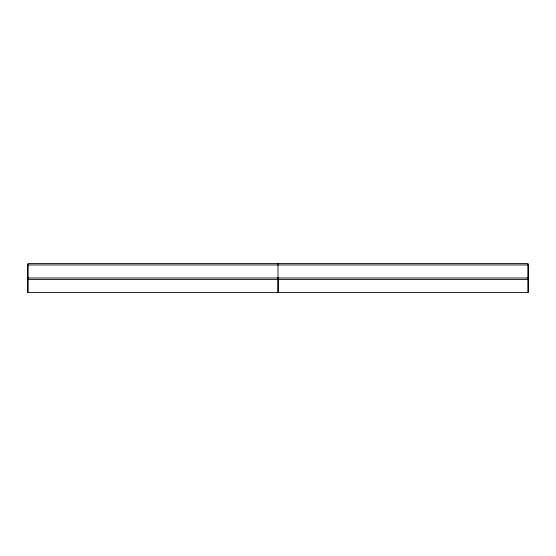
<?xml version="1.0" encoding="UTF-8"?>
<svg xmlns="http://www.w3.org/2000/svg" width="556" height="556" viewBox="0 0 556 556"><rect width="100%" height="100%" fill="white"/><g stroke="black" fill="none" stroke-linecap="round" stroke-linejoin="round"><path stroke-width="0.83" d="M27.939 264.948L528.061 264.948M27.939 277.993L528.179 277.993M27.939 279.446L528.179 279.446M528.2 264.955L528.2 292.498L27.8 292.498L27.8 264.955M528.061 292.491L528.061 263.502L27.939 263.502L27.939 292.491M278.111 277.993L278.111 292.491M277.993 263.502L278.007 277.861M278.007 277.993L278.007 292.491"/></g></svg>
